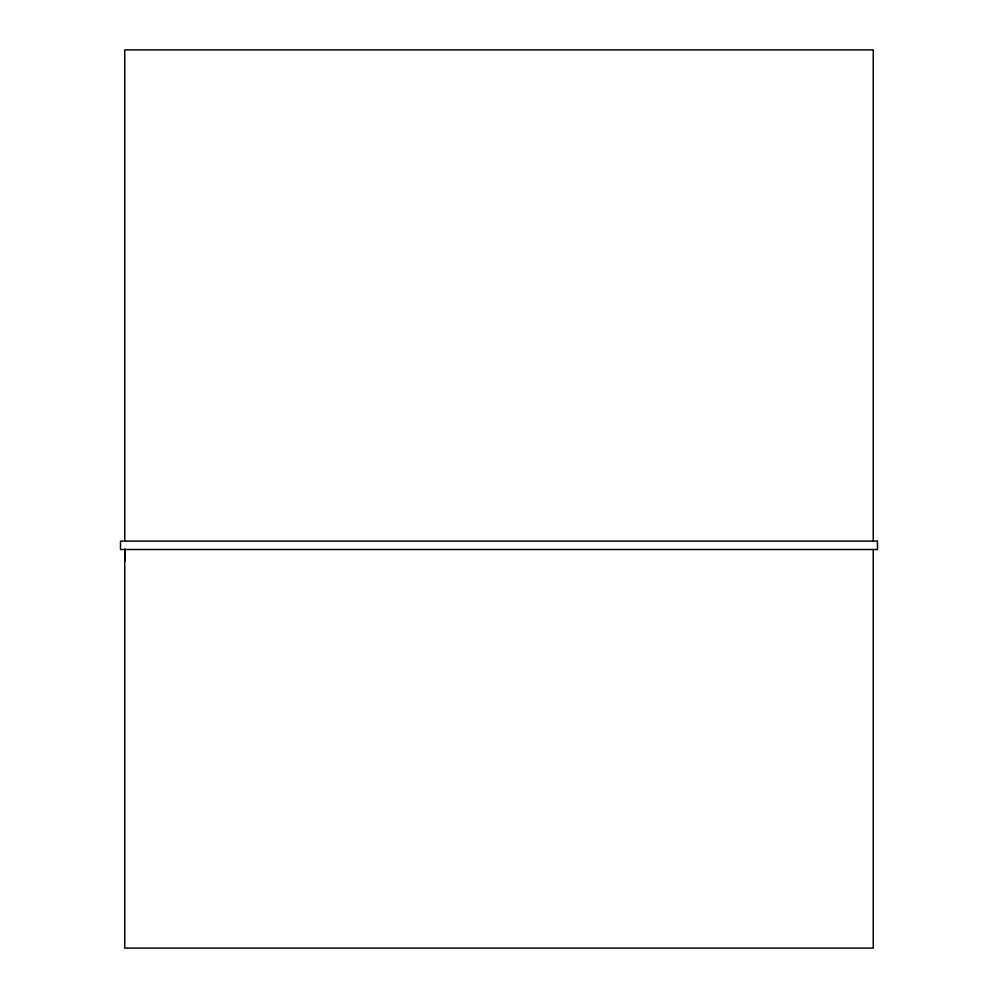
<?xml version="1.0" encoding="UTF-8"?>
<svg xmlns="http://www.w3.org/2000/svg" width="998" height="998" viewBox="0 0 998 998"><rect width="100%" height="100%" fill="white"/><g stroke="black" fill="none" stroke-linecap="round" stroke-linejoin="round"><path stroke-width="1.5" d="M124.912 548.875L125.249 561.3M873.25 541.103L873.25 49.9L124.75 49.9L124.75 541.103M873.25 549.524L873.25 948.1L124.75 948.1L124.75 549.524M877.491 541.103L120.508 541.103L120.508 549.524L877.491 549.524L877.491 541.103"/></g></svg>
